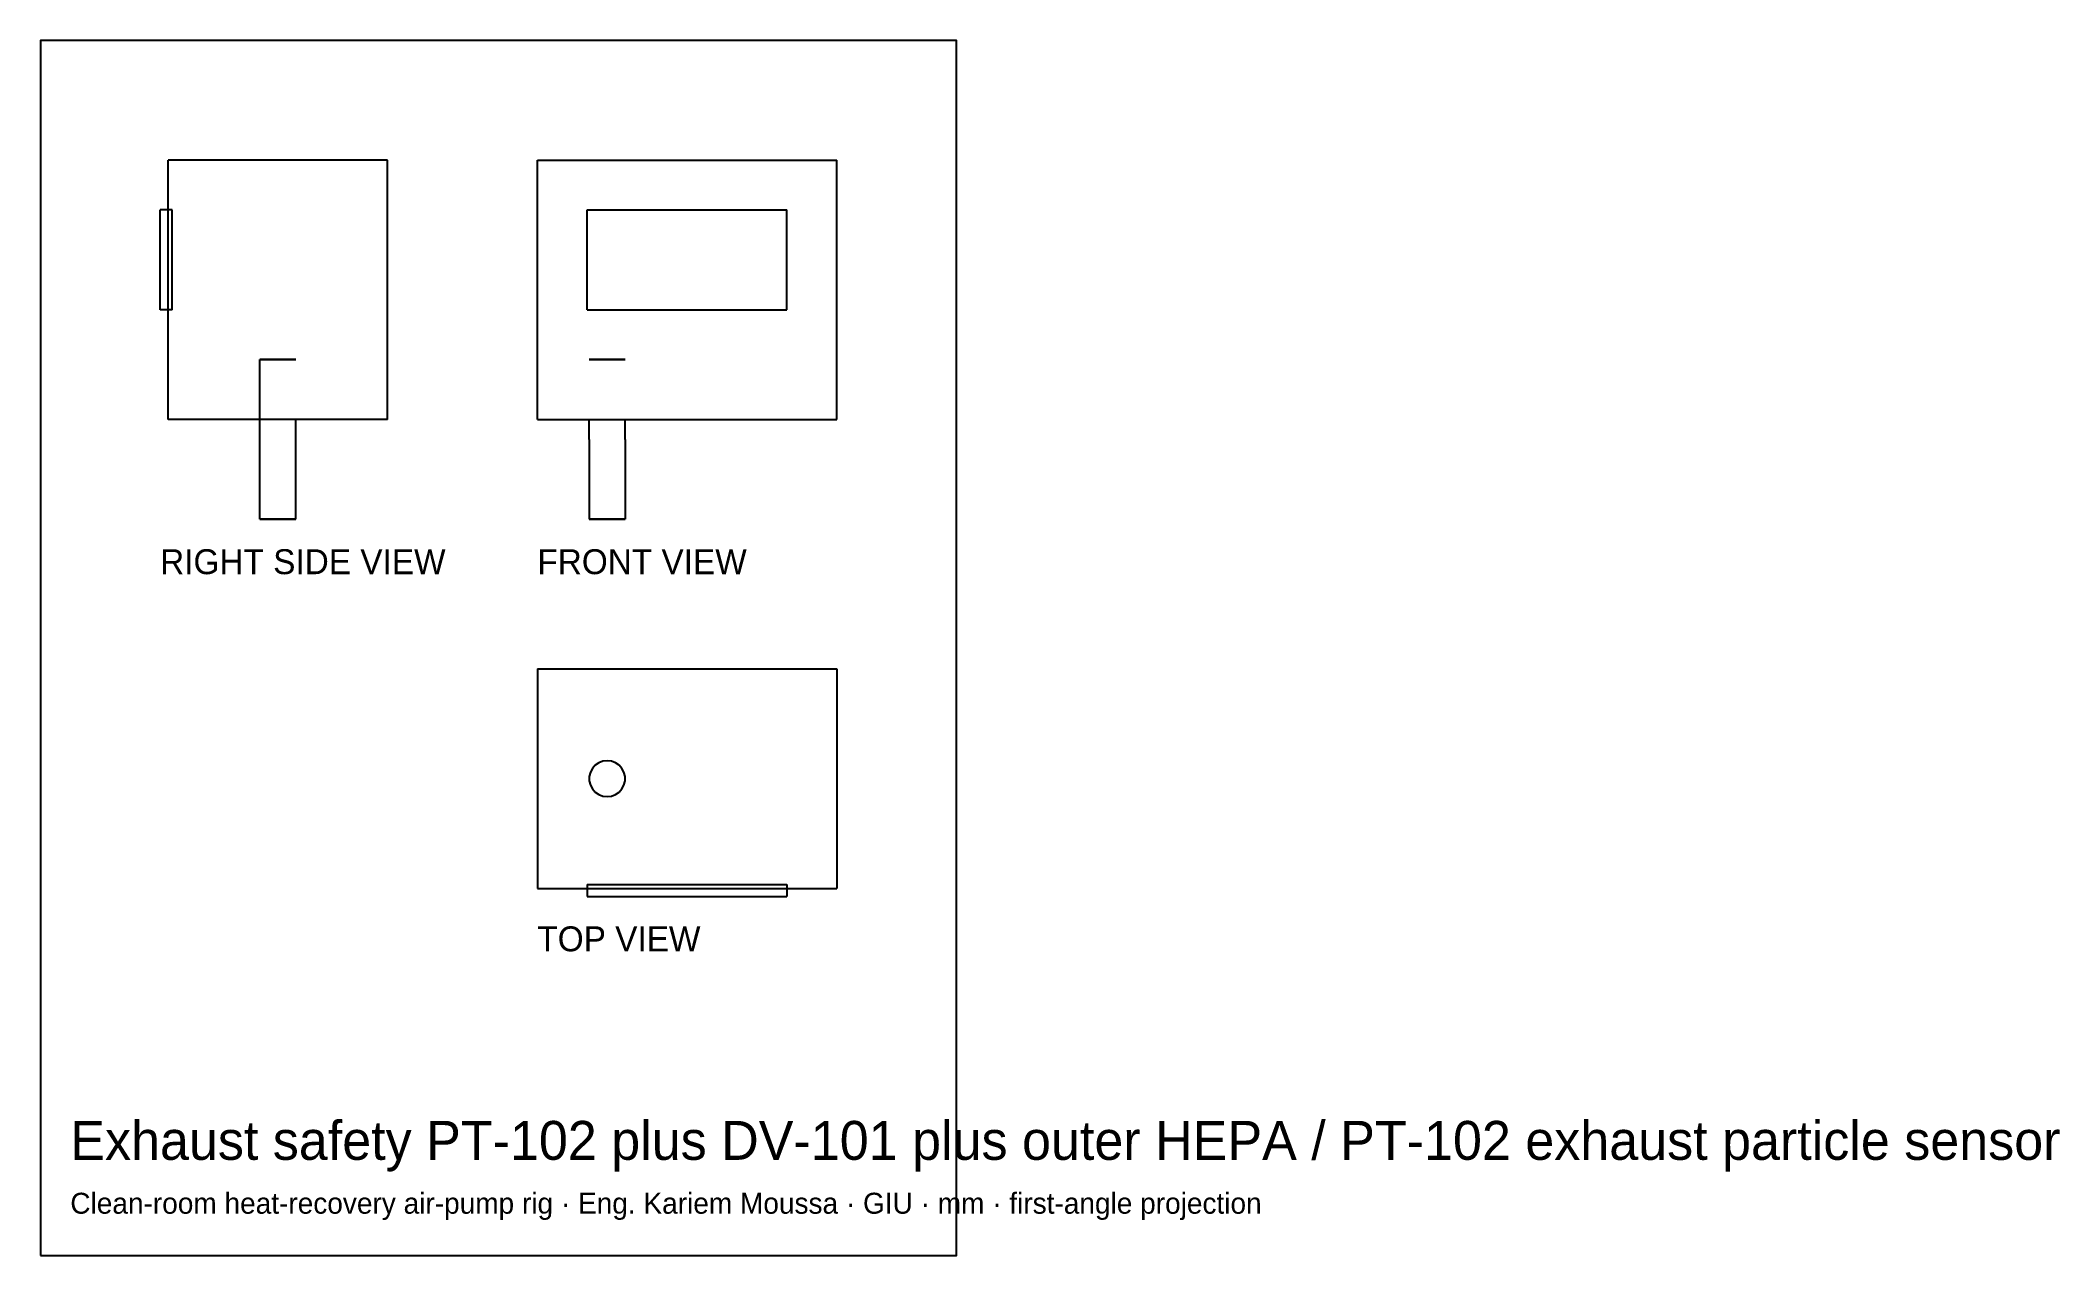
# Model space of a CAD drawing. Header units: millimetres. Extents: x -235 to -32, y 37 to 159.
import ezdxf

# ---------------------------------------------------------------- set-up
doc = ezdxf.new("R2010")
doc.units = ezdxf.units.MM
for name, color, linetype in [('BORDER', 7, 'Continuous'), ('HIDDEN', 8, 'Continuous'), ('TEXT', 5, 'Continuous'), ('VISIBLE', 7, 'Continuous')]:
    doc.layers.add(name, color=color, linetype=linetype)

msp = doc.modelspace()

# ---------------------------------------------------------------- linework, layer by layer
at = {"layer": 'BORDER'}
msp.add_lwpolyline([(-234.8, 37.2), (-143, 37.2), (-143, 159), (-234.8, 159)], close=True, dxfattribs=at)
at = {"layer": 'HIDDEN'}
for points in [[(-200, 147), (-222, 147)], [(-222, 121), (-222, 147)], [(-200, 121), (-200, 147)], [(-185, 147), (-155, 147)], [(-185, 121), (-185, 147)], [(-155, 121), (-155, 147)], [(-221.6, 142), (-222.8, 142)], [(-222.8, 132), (-222.8, 142)], [(-221.6, 142), (-222, 142)], [(-221.6, 132), (-221.6, 142)], [(-221.6, 132), (-221.6, 142)], [(-180, 142), (-160, 142)], [(-180, 132), (-180, 142)], [(-160, 132), (-160, 142)], [(-221.6, 132), (-222.8, 132)], [(-221.6, 132), (-222, 132)], [(-180, 132), (-160, 132)], [(-212.8, 121), (-212.8, 127)], [(-212.75, 127), (-212.8, 127)], [(-212.8, 127), (-212.75, 127)], [(-212.59, 127), (-212.75, 127)], [(-212.75, 127), (-212.59, 127)], [(-212.35, 127), (-212.59, 127)], [(-212.59, 127), (-212.35, 127)], [(-212.02, 127), (-212.35, 127)], [(-212.35, 127), (-212.02, 127)], [(-211.64, 127), (-212.02, 127)], [(-212.02, 127), (-211.64, 127)], [(-211.22, 127), (-211.64, 127)], [(-211.64, 127), (-211.22, 127)], [(-210.78, 127), (-211.22, 127)], [(-211.22, 127), (-210.78, 127)], [(-210.36, 127), (-210.78, 127)], [(-210.78, 127), (-210.36, 127)], [(-209.98, 127), (-210.36, 127)], [(-210.36, 127), (-209.98, 127)], [(-209.65, 127), (-209.98, 127)], [(-209.98, 127), (-209.65, 127)], [(-209.41, 127), (-209.65, 127)], [(-209.65, 127), (-209.41, 127)], [(-209.25, 127), (-209.41, 127)], [(-209.41, 127), (-209.25, 127)], [(-209.2, 127), (-209.25, 127)], [(-209.25, 127), (-209.2, 127)], [(-179.8, 127), (-179.79, 127)], [(-179.79, 127), (-179.8, 127)], [(-179.79, 127), (-179.68, 127)], [(-179.68, 127), (-179.79, 127)], [(-179.68, 127), (-179.48, 127)], [(-179.48, 127), (-179.68, 127)], [(-179.48, 127), (-179.19, 127)], [(-179.19, 127), (-179.48, 127)], [(-179.19, 127), (-178.84, 127)], [(-178.84, 127), (-179.19, 127)], [(-178.84, 127), (-178.43, 127)], [(-178.43, 127), (-178.84, 127)], [(-178.43, 127), (-178, 127)], [(-178, 127), (-178.43, 127)], [(-177.57, 127), (-178, 127)], [(-178, 127), (-177.57, 127)], [(-177.16, 127), (-177.57, 127)], [(-177.57, 127), (-177.16, 127)], [(-176.81, 127), (-177.16, 127)], [(-177.16, 127), (-176.81, 127)], [(-176.52, 127), (-176.81, 127)], [(-176.81, 127), (-176.52, 127)], [(-176.32, 127), (-176.52, 127)], [(-176.52, 127), (-176.32, 127)], [(-176.21, 127), (-176.32, 127)], [(-176.32, 127), (-176.21, 127)], [(-176.2, 127), (-176.21, 127)], [(-176.21, 127), (-176.2, 127)], [(-200, 121), (-222, 121)], [(-185, 121), (-155, 121)], [(-212.75, 111), (-212.8, 111)], [(-212.59, 111), (-212.75, 111)], [(-212.35, 111), (-212.59, 111)], [(-212.02, 111), (-212.35, 111)], [(-211.64, 111), (-212.02, 111)], [(-211.22, 111), (-211.64, 111)], [(-210.78, 111), (-211.22, 111)], [(-210.36, 111), (-210.78, 111)], [(-209.98, 111), (-210.36, 111)], [(-209.65, 111), (-209.98, 111)], [(-209.41, 111), (-209.65, 111)], [(-209.25, 111), (-209.41, 111)], [(-209.2, 111), (-209.25, 111)], [(-179.79, 111), (-179.8, 111)], [(-179.68, 111), (-179.79, 111)], [(-179.48, 111), (-179.68, 111)], [(-179.19, 111), (-179.48, 111)], [(-178.84, 111), (-179.19, 111)], [(-178.43, 111), (-178.84, 111)], [(-178, 111), (-178.43, 111)], [(-177.57, 111), (-178, 111)], [(-177.16, 111), (-177.57, 111)], [(-176.81, 111), (-177.16, 111)], [(-176.52, 111), (-176.81, 111)], [(-176.32, 111), (-176.52, 111)], [(-176.21, 111), (-176.32, 111)], [(-176.2, 111), (-176.21, 111)], [(-185, 96), (-155, 96)], [(-185, 96), (-185, 74)], [(-155, 96), (-155, 74)], [(-179.68, 85.64), (-179.79, 85.22)], [(-179.68, 85.64), (-179.79, 85.22)], [(-179.79, 85.22), (-179.79, 84.78)], [(-179.79, 85.22), (-179.79, 84.78)], [(-179.48, 86.02), (-179.68, 85.64)], [(-179.48, 86.02), (-179.68, 85.64)], [(-179.19, 86.35), (-179.48, 86.02)], [(-179.19, 86.35), (-179.48, 86.02)], [(-178.84, 86.59), (-179.19, 86.35)], [(-178.84, 86.59), (-179.19, 86.35)], [(-178.43, 86.75), (-178.84, 86.59)], [(-178.43, 86.75), (-178.84, 86.59)], [(-178, 86.8), (-178.43, 86.75)], [(-178, 86.8), (-178.43, 86.75)], [(-177.57, 86.75), (-178, 86.8)], [(-177.57, 86.75), (-178, 86.8)], [(-177.16, 86.59), (-177.57, 86.75)], [(-177.16, 86.59), (-177.57, 86.75)], [(-176.81, 86.35), (-177.16, 86.59)], [(-176.81, 86.35), (-177.16, 86.59)], [(-176.52, 86.02), (-176.81, 86.35)], [(-176.52, 86.02), (-176.81, 86.35)], [(-176.32, 85.64), (-176.52, 86.02)], [(-176.32, 85.64), (-176.52, 86.02)], [(-176.21, 85.22), (-176.32, 85.64)], [(-176.21, 85.22), (-176.32, 85.64)], [(-176.21, 84.78), (-176.21, 85.22)], [(-176.21, 84.78), (-176.21, 85.22)], [(-179.79, 84.78), (-179.68, 84.36)], [(-179.79, 84.78), (-179.68, 84.36)], [(-179.68, 84.36), (-179.48, 83.98)], [(-179.68, 84.36), (-179.48, 83.98)], [(-179.48, 83.98), (-179.19, 83.65)], [(-179.48, 83.98), (-179.19, 83.65)], [(-179.19, 83.65), (-178.84, 83.41)], [(-179.19, 83.65), (-178.84, 83.41)], [(-178.84, 83.41), (-178.43, 83.25)], [(-178.84, 83.41), (-178.43, 83.25)], [(-178.43, 83.25), (-178, 83.2)], [(-178.43, 83.25), (-178, 83.2)], [(-178, 83.2), (-177.57, 83.25)], [(-178, 83.2), (-177.57, 83.25)], [(-177.57, 83.25), (-177.16, 83.41)], [(-177.57, 83.25), (-177.16, 83.41)], [(-177.16, 83.41), (-176.81, 83.65)], [(-177.16, 83.41), (-176.81, 83.65)], [(-176.81, 83.65), (-176.52, 83.98)], [(-176.81, 83.65), (-176.52, 83.98)], [(-176.52, 83.98), (-176.32, 84.36)], [(-176.52, 83.98), (-176.32, 84.36)], [(-176.32, 84.36), (-176.21, 84.78)], [(-176.32, 84.36), (-176.21, 84.78)], [(-185, 74), (-155, 74)], [(-180, 74.4), (-160, 74.4)], [(-180, 74.4), (-160, 74.4)], [(-180, 74.4), (-180, 74)], [(-180, 74.4), (-180, 73.2)], [(-180, 73.2), (-160, 73.2)], [(-160, 74.4), (-160, 74)], [(-160, 74.4), (-160, 73.2)]]:
    msp.add_lwpolyline(points, dxfattribs=at)
at = {"layer": 'VISIBLE'}
for points in [[(-200, 147), (-222, 147)], [(-222, 121), (-222, 147)], [(-200, 121), (-200, 147)], [(-185, 147), (-155, 147)], [(-185, 121), (-185, 147)], [(-155, 121), (-155, 147)], [(-222, 142), (-222.8, 142)], [(-222.8, 132), (-222.8, 142)], [(-180, 142), (-160, 142)], [(-180, 132), (-180, 142)], [(-160, 132), (-160, 142)], [(-222, 132), (-222.8, 132)], [(-180, 132), (-160, 132)], [(-200, 121), (-222, 121)], [(-212.8, 111), (-212.8, 121)], [(-209.2, 111), (-209.2, 121)], [(-185, 121), (-155, 121)], [(-179.8, 119), (-179.8, 121)], [(-176.2, 119), (-176.2, 121)], [(-179.8, 119), (-179.8, 111)], [(-176.2, 119), (-176.2, 111)], [(-212.8, 111), (-212.75, 111)], [(-212.75, 111), (-212.59, 111)], [(-212.59, 111), (-212.35, 111)], [(-212.35, 111), (-212.02, 111)], [(-212.02, 111), (-211.64, 111)], [(-211.64, 111), (-211.22, 111)], [(-211.22, 111), (-210.78, 111)], [(-210.78, 111), (-210.36, 111)], [(-210.36, 111), (-209.98, 111)], [(-209.98, 111), (-209.65, 111)], [(-209.65, 111), (-209.41, 111)], [(-209.41, 111), (-209.25, 111)], [(-209.25, 111), (-209.2, 111)], [(-179.8, 111), (-179.79, 111)], [(-179.79, 111), (-179.68, 111)], [(-179.68, 111), (-179.48, 111)], [(-179.48, 111), (-179.19, 111)], [(-179.19, 111), (-178.84, 111)], [(-178.84, 111), (-178.43, 111)], [(-178.43, 111), (-178, 111)], [(-178, 111), (-177.57, 111)], [(-177.57, 111), (-177.16, 111)], [(-177.16, 111), (-176.81, 111)], [(-176.81, 111), (-176.52, 111)], [(-176.52, 111), (-176.32, 111)], [(-176.32, 111), (-176.21, 111)], [(-176.21, 111), (-176.2, 111)], [(-185, 96), (-155, 96)], [(-185, 96), (-185, 74)], [(-155, 96), (-155, 74)], [(-185, 74), (-155, 74)], [(-180, 74), (-180, 73.2)], [(-180, 73.2), (-160, 73.2)], [(-160, 74), (-160, 73.2)]]:
    msp.add_lwpolyline(points, dxfattribs=at)

# ---------------------------------------------------------------- texts
at = {"layer": 'TEXT'}
for s, height, p in [('RIGHT SIDE VIEW', 2.5, (-222.8, 105.5)), ('FRONT VIEW', 2.5, (-185, 105.5)), ('TOP VIEW', 2.5, (-185, 67.7)), ('Exhaust safety PT-102 plus DV-101 plus outer HEPA / PT-102 exhaust particle sensor', 3.9, (-231.8, 46.8)), ('Clean-room heat-recovery air-pump rig · Eng. Kariem Moussa · GIU · mm · first-angle projection', 2.1, (-231.8, 41.4))]:
    msp.add_text(s, height=height, dxfattribs=at).set_placement(p)

doc.saveas('drawing.dxf')
